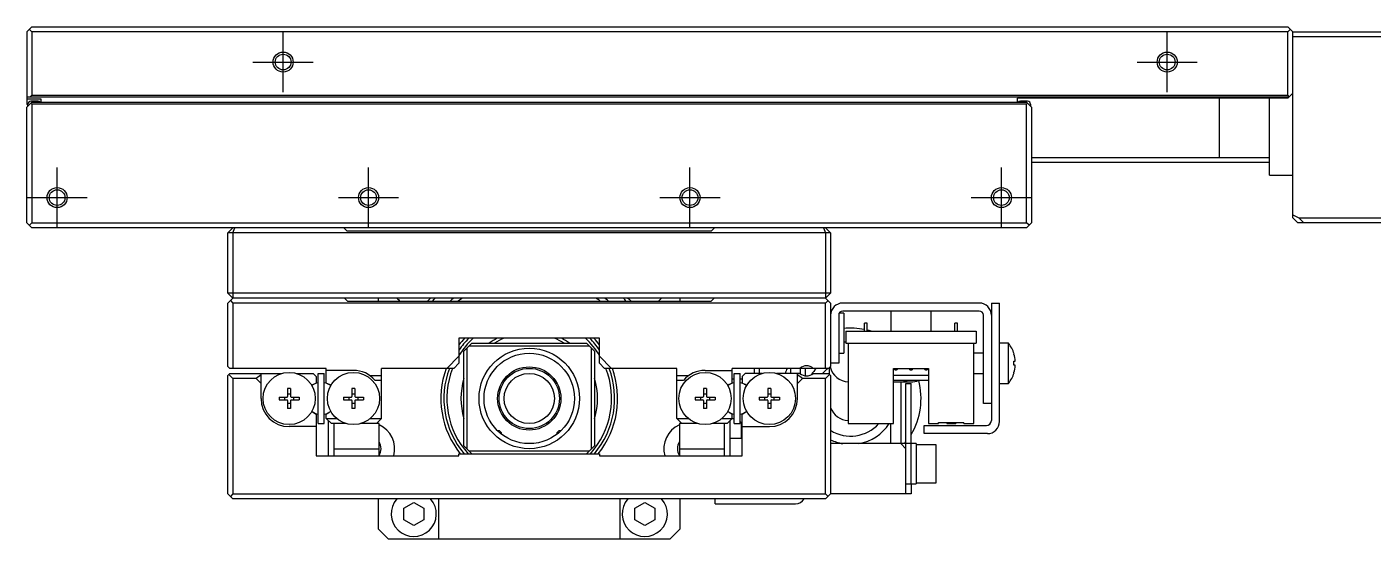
# Model space of a CAD drawing. Extents: x -2 to 850, y -8 to 499.
# Drawn here: x 135.1 to 269.1, y 444.2 to 495.2 of the extents above; entities that cross this region are included whole.
import ezdxf

# ---------------------------------------------------------------- set-up
doc = ezdxf.new("R2010")
doc.units = 0
doc.header["$LTSCALE"] = 0.5
doc.linetypes.add('CENTER', pattern=[50.8, 31.75, -6.35, 6.35, -6.35])
for name, color, linetype in [('MSM_CENTER', 1, 'CENTER'), ('MSM_CONTINUOUS', 7, 'CONTINUOUS'), ('MSM_NARROW', 5, 'CONTINUOUS')]:
    doc.layers.add(name, color=color, linetype=linetype)

msp = doc.modelspace()

# ---------------------------------------------------------------- linework, layer by layer
at = {"layer": 'MSM_CENTER'}
for p, q in [((160.65, 488.7), (160.65, 494.7)), ((248.65, 488.7), (248.65, 494.7)), ((157.65, 491.7), (163.65, 491.7)), ((245.65, 491.7), (251.65, 491.7)), ((138.15, 475.2), (138.15, 481.2)), ((169.15, 475.2), (169.15, 481.2)), ((201.15, 475.2), (201.15, 481.2)), ((232.15, 475.2), (232.15, 481.2)), ((135.15, 478.2), (141.15, 478.2)), ((166.15, 478.2), (172.15, 478.2)), ((198.15, 478.2), (204.15, 478.2)), ((229.15, 478.2), (235.15, 478.2))]:
    msp.add_line(p, q, dxfattribs=at)
at = {"layer": 'MSM_CONTINUOUS'}
for p, q in [((135.15, 494.7), (135.65, 495.2)), ((135.15, 494.7), (135.15, 487.5)), ((135.4, 494.95), (135.65, 494.7)), ((135.65, 495.2), (260.65, 495.2)), ((260.65, 494.7), (135.65, 494.7)), ((135.65, 494.7), (135.65, 488.4)), ((261.15, 494.7), (260.65, 495.2)), ((260.65, 494.7), (260.9, 494.95)), ((260.65, 488.4), (260.65, 494.7)), ((261.15, 494.7), (274.65, 494.7)), ((261.15, 476.2), (261.15, 494.7)), ((274.65, 494.2), (261.15, 494.2)), ((260.75, 488.2), (135.15, 488.2)), ((136.55, 488), (135.15, 488)), ((135.65, 488.4), (135.45, 488.2)), ((136.25, 487.8), (135.55, 487.8)), ((135.65, 488.4), (260.65, 488.4)), ((136.55, 487.7), (136.55, 488)), ((260.65, 488.1), (233.75, 488.1)), ((233.75, 487.7), (233.75, 488.1)), ((234.75, 487.8), (234.05, 487.8)), ((253.85, 482.2), (253.85, 488.1)), ((258.85, 480.45), (258.85, 488.1)), ((260.8, 488.25), (260.65, 488.4)), ((260.65, 488.1), (260.75, 488.2)), ((260.75, 488.2), (260.8, 488.25)), ((260.8, 488.25), (261.15, 488.6)), ((135.15, 487.2), (135.55, 487.6)), ((135.25, 487.4), (135.15, 487.5)), ((135.15, 475.7), (135.15, 487.2)), ((135.25, 487.3), (135.25, 487.5)), ((135.55, 487.6), (135.65, 487.7)), ((135.55, 487.6), (135.65, 487.5)), ((135.65, 487.7), (234.65, 487.7)), ((135.65, 487.5), (135.65, 475.7)), ((234.65, 487.5), (135.65, 487.5)), ((234.65, 487.7), (235.15, 487.2)), ((234.65, 487.5), (234.75, 487.6)), ((234.65, 475.7), (234.65, 487.5)), ((235.05, 487.5), (235.05, 487.3)), ((235.15, 487.2), (235.15, 475.7)), ((235.15, 482.2), (258.85, 482.2)), ((258.85, 481.7), (235.15, 481.7)), ((258.85, 480.45), (261.15, 480.45)), ((261.15, 476.5), (261.76, 476.2)), ((261.65, 475.7), (261.15, 476.2)), ((261.76, 476.2), (274.65, 476.2)), ((261.76, 476.2), (262.26, 475.7)), ((135.65, 475.2), (135.15, 475.7)), ((135.65, 475.7), (135.4, 475.45)), ((135.65, 475.7), (234.65, 475.7)), ((234.65, 475.2), (135.65, 475.2)), ((155.15, 474.7), (155.65, 475.2)), ((155.15, 468.7), (155.15, 474.7)), ((215.15, 474.7), (155.15, 474.7)), ((155.65, 474.7), (155.85, 475.2)), ((155.65, 474.7), (155.65, 468.2)), ((167, 474.9), (166.7, 475.2)), ((167, 474.9), (203.3, 474.9)), ((203.6, 475.2), (203.3, 474.9)), ((214.44, 475.2), (214.65, 474.7)), ((214.65, 475.2), (215.15, 474.7)), ((214.65, 474.7), (214.65, 468.2)), ((215.15, 474.7), (215.15, 468.7)), ((234.9, 475.45), (234.65, 475.7)), ((234.65, 475.2), (235.15, 475.7)), ((274.65, 475.7), (261.65, 475.7)), ((215.15, 468.7), (155.15, 468.7)), ((155.15, 468.7), (155.65, 468.2)), ((155.15, 467.7), (155.65, 468.2)), ((155.15, 461.4), (155.15, 467.7)), ((155.4, 467.95), (155.65, 467.7)), ((214.65, 468.2), (155.65, 468.2)), ((155.65, 467.7), (155.65, 461.2)), ((214.65, 467.7), (155.65, 467.7)), ((167.05, 467.9), (166.75, 468.2)), ((167.05, 467.9), (203.25, 467.9)), ((170.15, 467.9), (170.15, 468.2)), ((200.15, 468.2), (200.15, 467.9)), ((203.55, 468.2), (203.25, 467.9)), ((215.15, 468.7), (214.65, 468.2)), ((214.65, 468.2), (215.15, 467.7)), ((214.65, 467.7), (214.9, 467.95)), ((214.65, 461.2), (214.65, 467.7)), ((215.15, 467.7), (215.15, 461.4)), ((229.95, 467.7), (216.35, 467.7)), ((231.15, 467.7), (231.95, 467.7)), ((231.15, 467.7), (231.15, 456)), ((231.95, 455.9), (231.95, 467.7)), ((215.95, 466.5), (215.95, 461.7)), ((216.45, 466.7), (216, 466.7)), ((229.95, 466.9), (216.35, 466.9)), ((216.45, 466.7), (216.45, 462.7)), ((221.15, 466.9), (221.15, 464.9)), ((225.15, 464.9), (225.15, 466.9)), ((230.35, 457.7), (230.35, 466.5)), ((218.52, 464.9), (218.52, 465.7)), ((218.77, 465.7), (218.52, 465.7)), ((218.77, 464.9), (218.77, 465.7)), ((227.52, 464.9), (227.52, 465.7)), ((227.77, 465.7), (227.52, 465.7)), ((227.77, 464.9), (227.77, 465.7)), ((178.15, 464.2), (178.15, 461.7)), ((192.15, 464.2), (178.15, 464.2)), ((178.65, 462.9), (179.45, 463.7)), ((179.45, 463.7), (190.85, 463.7)), ((190.85, 463.7), (191.65, 462.9)), ((192.15, 461.7), (192.15, 464.2)), ((216.65, 464.9), (216.65, 463.7)), ((216.65, 464.9), (229.65, 464.9)), ((216.65, 463.7), (229.65, 463.7)), ((216.9, 463.7), (216.9, 455.7)), ((229.4, 455.7), (229.4, 463.7)), ((229.65, 464.9), (229.65, 463.7)), ((232.84, 463.7), (231.95, 463.7)), ((232.84, 459.7), (232.84, 463.7)), ((176.94, 461.2), (178.15, 462.41)), ((178.65, 453.5), (178.65, 462.9)), ((178.95, 463.2), (178.95, 453.2)), ((191.15, 463.4), (179.15, 463.4)), ((191.35, 453.2), (191.35, 463.2)), ((191.65, 462.9), (191.65, 453.5)), ((192.15, 462.41), (193.35, 461.2)), ((215.95, 462.7), (216.45, 462.7)), ((230.35, 462.7), (229.4, 462.7)), ((233.4, 462.63), (233.4, 462.65)), ((155.35, 461.2), (155.15, 461.4)), ((164.95, 461.2), (155.35, 461.2)), ((164.95, 459.74), (164.95, 461.2)), ((167.65, 461), (164.95, 461)), ((177.65, 461.2), (170.45, 461.2)), ((170.45, 456.2), (170.45, 461.2)), ((178.15, 461.7), (177.65, 461.2)), ((192.65, 461.2), (192.15, 461.7)), ((199.85, 461.2), (192.65, 461.2)), ((199.85, 456.2), (199.85, 461.2)), ((202.65, 461), (205.35, 461)), ((214.95, 461.2), (205.35, 461.2)), ((205.35, 459.74), (205.35, 461.2)), ((207.55, 461.2), (207.55, 460.7)), ((208.05, 461.2), (208.05, 460.7)), ((211.15, 461.2), (211.15, 460.7)), ((212.15, 460.65), (212.15, 461.2)), ((212.65, 460.45), (212.65, 461.2)), ((215.15, 461.4), (214.95, 461.2)), ((215.02, 461.27), (215.02, 460.63)), ((215.95, 461.7), (215.15, 461.7)), ((221.4, 461.2), (224.9, 461.2)), ((221.4, 455.7), (221.4, 461.2)), ((224.9, 461.2), (224.9, 455.7)), ((233.4, 461.9), (233.53, 461.9)), ((233.4, 461.5), (233.4, 461.9)), ((233.53, 461.5), (233.4, 461.5)), ((155.15, 460.5), (155.35, 460.7)), ((155.15, 448.7), (155.15, 460.5)), ((155.25, 460.6), (155.65, 460.2)), ((155.35, 460.7), (160.53, 460.7)), ((155.65, 460.2), (155.65, 448.7)), ((157.95, 460.2), (155.65, 460.2)), ((158.45, 460.55), (157.95, 460.2)), ((157.95, 460.2), (158.45, 459.7)), ((158.45, 458.2), (158.45, 460.7)), ((161.96, 460.7), (163.65, 460.7)), ((163.95, 460.4), (163.65, 460.7)), ((163.95, 459.74), (163.81, 459.66)), ((163.95, 460.4), (163.95, 459.74)), ((164.15, 460.7), (164.75, 460.7)), ((164.15, 455.7), (164.15, 460.7)), ((164.75, 455.7), (164.75, 460.7)), ((165.32, 459.53), (164.95, 459.74)), ((165.15, 459.62), (165.15, 459.63)), ((169.24, 460.5), (170.45, 460.5)), ((170.45, 460), (169.79, 460)), ((199.85, 460.5), (201.05, 460.5)), ((200.5, 460), (199.85, 460)), ((205.35, 459.74), (204.97, 459.53)), ((205.15, 459.62), (205.15, 459.63)), ((205.15, 459.62), (205.15, 459.62)), ((205.55, 460.12), (205.35, 460.12)), ((205.55, 460.7), (206.15, 460.7)), ((205.55, 455.7), (205.55, 460.7)), ((206.15, 455.7), (206.15, 460.7)), ((206.35, 460.12), (206.15, 460.12)), ((206.65, 460.7), (206.35, 460.4)), ((206.35, 460.4), (206.35, 459.74)), ((206.48, 459.66), (206.35, 459.74)), ((206.55, 459.62), (206.56, 459.62)), ((208.33, 460.7), (206.65, 460.7)), ((212.08, 460.7), (209.76, 460.7)), ((211.85, 458.2), (211.85, 460.7)), ((212.35, 460.2), (211.85, 460.55)), ((211.85, 459.7), (212.35, 460.2)), ((214.65, 460.2), (212.35, 460.2)), ((213.41, 460.7), (214.95, 460.7)), ((214.65, 460.2), (215.05, 460.6)), ((214.65, 448.7), (214.65, 460.2)), ((215.15, 460.5), (214.95, 460.7)), ((215.15, 460.5), (215.15, 448.7)), ((224.9, 460.5), (221.4, 460.5)), ((224.9, 460), (221.4, 460)), ((221.4, 459.85), (223.15, 459.85)), ((222.15, 459.85), (222.15, 453.7)), ((222.65, 459.7), (223.15, 459.7)), ((222.65, 448.7), (222.65, 459.7)), ((223.15, 449.7), (223.15, 459.7)), ((229.4, 460.7), (230.35, 460.7)), ((231.95, 459.7), (232.84, 459.7)), ((233.4, 460.75), (233.4, 460.77)), ((160.25, 458.34), (161.04, 458.34)), ((160.25, 458.34), (160.25, 458.05)), ((160.78, 458.34), (160.78, 458.05)), ((161.39, 459.2), (161.1, 459.2)), ((161.1, 459.2), (161.1, 458.4)), ((161.1, 458.67), (161.39, 458.67)), ((161.39, 459.2), (161.39, 458.4)), ((161.45, 458.34), (162.25, 458.34)), ((161.72, 458.05), (161.72, 458.34)), ((162.25, 458.34), (162.25, 458.05)), ((166.65, 458.34), (167.44, 458.34)), ((166.65, 458.34), (166.65, 458.05)), ((167.18, 458.34), (167.18, 458.05)), ((167.79, 459.2), (167.5, 459.2)), ((167.5, 459.2), (167.5, 458.4)), ((167.5, 458.67), (167.79, 458.67)), ((167.79, 459.2), (167.79, 458.4)), ((167.85, 458.34), (168.65, 458.34)), ((168.12, 458.05), (168.12, 458.34)), ((168.65, 458.34), (168.65, 458.05)), ((201.65, 458.34), (202.44, 458.34)), ((201.65, 458.34), (201.65, 458.05)), ((202.18, 458.34), (202.18, 458.05)), ((202.79, 459.2), (202.5, 459.2)), ((202.5, 459.2), (202.5, 458.4)), ((202.5, 458.67), (202.79, 458.67)), ((202.79, 459.2), (202.79, 458.4)), ((202.85, 458.34), (203.65, 458.34)), ((203.12, 458.05), (203.12, 458.34)), ((203.65, 458.34), (203.65, 458.05)), ((208.05, 458.34), (208.84, 458.34)), ((208.05, 458.34), (208.05, 458.05)), ((208.58, 458.34), (208.58, 458.05)), ((209.19, 459.2), (208.9, 459.2)), ((208.9, 459.2), (208.9, 458.4)), ((208.9, 458.67), (209.19, 458.67)), ((209.19, 459.2), (209.19, 458.4)), ((209.25, 458.34), (210.05, 458.34)), ((209.52, 458.05), (209.52, 458.34)), ((210.05, 458.34), (210.05, 458.05)), ((160.25, 458.05), (161.04, 458.05)), ((161.1, 457.99), (161.1, 457.2)), ((161.1, 457.73), (161.39, 457.73)), ((161.39, 457.2), (161.1, 457.2)), ((161.39, 457.99), (161.39, 457.2)), ((161.45, 458.05), (162.25, 458.05)), ((166.65, 458.05), (167.44, 458.05)), ((167.5, 457.99), (167.5, 457.2)), ((167.5, 457.73), (167.79, 457.73)), ((167.79, 457.2), (167.5, 457.2)), ((167.79, 457.99), (167.79, 457.2)), ((167.85, 458.05), (168.65, 458.05)), ((201.65, 458.05), (202.44, 458.05)), ((202.5, 457.99), (202.5, 457.2)), ((202.5, 457.73), (202.79, 457.73)), ((202.79, 457.2), (202.5, 457.2)), ((202.79, 457.99), (202.79, 457.2)), ((202.85, 458.05), (203.65, 458.05)), ((208.05, 458.05), (208.84, 458.05)), ((208.9, 457.99), (208.9, 457.2)), ((208.9, 457.73), (209.19, 457.73)), ((209.19, 457.2), (208.9, 457.2)), ((209.19, 457.99), (209.19, 457.2)), ((209.25, 458.05), (210.05, 458.05)), ((231.15, 457.7), (230.35, 457.7)), ((163.57, 456.87), (163.95, 456.65)), ((163.95, 456.65), (163.95, 452.5)), ((164.15, 455.7), (164.75, 455.7)), ((164.95, 456.65), (165.08, 456.73)), ((164.95, 456.2), (164.95, 456.65)), ((164.95, 456.2), (165.98, 456.2)), ((164.95, 456.2), (165.45, 455.7)), ((165.15, 456.76), (165.15, 456.77)), ((165.15, 452.5), (165.15, 456)), ((166.93, 455.7), (165.45, 455.7)), ((165.7, 455.7), (165.7, 452.5)), ((170.2, 455.7), (168.36, 455.7)), ((169.31, 456.2), (170.45, 456.2)), ((169.95, 455.7), (170.45, 456.2)), ((170.2, 452.5), (170.2, 455.7)), ((199.85, 456.2), (200.98, 456.2)), ((199.85, 456.2), (200.35, 455.7)), ((201.93, 455.7), (200.1, 455.7)), ((200.1, 455.7), (200.1, 452.5)), ((204.85, 455.7), (203.36, 455.7)), ((204.31, 456.2), (205.35, 456.2)), ((204.6, 452.5), (204.6, 455.7)), ((204.85, 455.7), (205.35, 456.2)), ((205.15, 456.76), (205.15, 456.77)), ((205.15, 452.5), (205.15, 456)), ((205.21, 456.73), (205.35, 456.65)), ((205.34, 456.2), (205.55, 456.2)), ((205.35, 456.2), (205.35, 456.65)), ((205.55, 455.7), (206.15, 455.7)), ((206.15, 455.9), (206.2, 455.85)), ((206.23, 455.77), (206.23, 454.2)), ((206.35, 456.65), (206.72, 456.87)), ((206.35, 452.5), (206.35, 456.65)), ((216.9, 455.7), (221.4, 455.7)), ((221.15, 453.7), (221.15, 455.7)), ((224.9, 455.7), (225.9, 455.7)), ((225.9, 455.8), (228.4, 455.8)), ((225.9, 455.7), (225.9, 455.8)), ((226.7, 455.8), (226.7, 455.7)), ((226.7, 455.7), (227.6, 455.7)), ((227.07, 455.8), (227.07, 455.7)), ((227.22, 455.8), (227.22, 455.7)), ((227.6, 455.8), (227.6, 455.7)), ((228.4, 455.7), (228.4, 455.8)), ((228.4, 455.7), (229.4, 455.7)), ((163.95, 455.4), (161.25, 455.4)), ((181.98, 455), (182.17, 455)), ((182.4, 454.77), (182.17, 455)), ((182.4, 454.77), (182.23, 454.77)), ((182.4, 454.64), (182.4, 454.77)), ((182.4, 454.64), (182.4, 454.64)), ((188.12, 455), (187.9, 454.77)), ((188.06, 454.77), (187.9, 454.77)), ((187.9, 454.77), (187.9, 454.64)), ((187.9, 454.64), (187.9, 454.64)), ((188.12, 455), (188.31, 455)), ((206.35, 455.4), (209.05, 455.4)), ((224.45, 454.7), (224.45, 455.5)), ((224.45, 455.5), (230.65, 455.5)), ((230.75, 454.7), (224.45, 454.7)), ((165.7, 453.2), (170.2, 453.2)), ((178.95, 453.2), (178.65, 453.5)), ((178.95, 453.2), (179.15, 453)), ((179.15, 453), (191.15, 453)), ((179.45, 452.7), (179.15, 453)), ((191.15, 453), (190.85, 452.7)), ((191.15, 453), (191.35, 453.2)), ((191.65, 453.5), (191.35, 453.2)), ((200.1, 453.2), (204.6, 453.2)), ((206.35, 454.2), (205.15, 454.2)), ((223.65, 453.7), (215.15, 453.7)), ((222.15, 453.7), (222.65, 453.2)), ((223.65, 453.7), (223.65, 449.7)), ((225.65, 453.6), (223.65, 453.6)), ((225.65, 449.8), (225.65, 453.6)), ((163.95, 452.5), (178.15, 452.5)), ((178.15, 452.5), (178.15, 452.7)), ((178.15, 452.7), (192.15, 452.7)), ((192.15, 452.7), (192.15, 452.5)), ((192.15, 452.5), (206.35, 452.5)), ((222.65, 449.7), (223.65, 449.7)), ((223.15, 449.7), (223.15, 448.7)), ((223.65, 449.8), (225.65, 449.8)), ((155.65, 448.2), (155.15, 448.7)), ((155.65, 448.7), (155.4, 448.45)), ((155.65, 448.7), (214.65, 448.7)), ((214.65, 448.2), (155.65, 448.2)), ((170.15, 445.2), (170.15, 448.2)), ((172.65, 447.28), (173.65, 447.85)), ((173.65, 447.85), (174.65, 447.28)), ((176.15, 444.2), (176.15, 448.2)), ((194.15, 448.2), (194.15, 444.2)), ((195.65, 447.28), (196.65, 447.85)), ((196.65, 447.85), (197.65, 447.28)), ((200.15, 448.2), (200.15, 445.2)), ((203.65, 447.7), (203.65, 448.2)), ((203.65, 447.7), (211.65, 447.7)), ((214.9, 448.45), (214.65, 448.7)), ((215.15, 448.7), (214.65, 448.2)), ((223.15, 448.7), (215.15, 448.7)), ((172.65, 446.12), (172.65, 447.28)), ((174.65, 447.28), (174.65, 446.12)), ((195.65, 446.12), (195.65, 447.28)), ((197.65, 447.28), (197.65, 446.12)), ((170.15, 445.2), (171.15, 444.2)), ((173.65, 445.54), (172.65, 446.12)), ((174.65, 446.12), (173.65, 445.54)), ((196.65, 445.54), (195.65, 446.12)), ((197.65, 446.12), (196.65, 445.54)), ((199.15, 444.2), (200.15, 445.2)), ((176.15, 444.2), (171.15, 444.2)), ((194.15, 444.2), (176.15, 444.2)), ((199.15, 444.2), (194.15, 444.2))]:
    msp.add_line(p, q, dxfattribs=at)
for centre, radius in [((160.65, 491.7), 0.783), ((248.65, 491.7), 0.783), ((138.15, 478.2), 0.783), ((169.15, 478.2), 0.783), ((201.15, 478.2), 0.783), ((232.15, 478.2), 0.783), ((185.15, 458.2), 5), ((185.15, 458.2), 4.5), ((185.15, 458.2), 3.15), ((185.15, 458.2), 3), ((161.25, 458.2), 2.6), ((167.65, 458.2), 2.6), ((202.65, 458.2), 2.6), ((209.05, 458.2), 2.6)]:
    msp.add_circle(centre, radius, dxfattribs=at)
for centre, radius, start, end in [((135.55, 487.5), 0.3, 90, 180), ((136.25, 487.5), 0.3, 41.8103, 90), ((234.05, 487.5), 0.3, 90, 138.1897), ((234.75, 487.5), 0.3, 0, 90), ((173.65, 469.7), 2.25, 221.8103, 233.1301), ((173.65, 469.7), 2.25, 306.8699, 318.1897), ((173.65, 469.7), 2.6, 316.1869, 324.7656), ((185.15, 458.2), 12.5, 126.8699, 129.1042), ((185.15, 458.2), 12, 123.5573, 126.0666), ((185.15, 458.2), 12, 53.9334, 56.4427), ((185.15, 458.2), 12.5, 50.8958, 53.1301), ((196.65, 469.7), 2.6, 215.2344, 223.8131), ((196.65, 469.7), 2.25, 221.8103, 233.1301), ((196.65, 469.7), 2.25, 306.8699, 318.1897), ((216.35, 466.5), 1.2, 90, 180), ((229.95, 466.5), 1.2, 0, 90), ((216.35, 466.5), 0.4, 90, 180), ((229.95, 466.5), 0.4, 0, 90), ((217.15, 458.2), 7, 78.6718, 95.7392), ((217.15, 458.2), 7, 73.165, 76.5767), ((185.15, 458.2), 8.8, 137.0141, 142.6982), ((185.15, 458.2), 8.5, 135.0991, 145.4397), ((185.15, 458.2), 8.2, 132.9703, 148.6118), ((185.15, 458.2), 6.8, 118.0725, 126.0189), ((185.15, 458.2), 6.5, 112.6199, 122.2042), ((185.15, 458.2), 6.5, 57.7958, 67.3801), ((185.15, 458.2), 6.8, 53.9811, 61.9275), ((185.15, 458.2), 8.2, 31.3882, 47.0297), ((185.15, 458.2), 8.5, 34.5603, 44.9009), ((185.15, 458.2), 8.8, 37.3018, 42.9859), ((217.02, 461.85), 2, 100.7091, 106.608), ((230.35, 461.7), 3.2, 17.27, 38.6822), ((230.35, 461.7), 3.19, 3.5904, 16.9053), ((167.65, 458.2), 2.8, 40.0052, 90), ((185.15, 458.2), 8.8, 160.0677, 218.6822), ((185.15, 458.2), 8.5, 159.3327, 220.3202), ((185.15, 458.2), 8.2, 158.5399, 222.1236), ((185.15, 458.2), 8.2, 317.8764, 21.4601), ((185.15, 458.2), 8.5, 319.6798, 20.6673), ((185.15, 458.2), 8.8, 321.3178, 19.9323), ((202.65, 458.2), 2.8, 90, 139.9948), ((217.15, 458.2), 7, 154.6231, 159.0752), ((212.75, 460.45), 1, 48.5904, 131.4096), ((217.15, 458.2), 4.57, 138.9699, 148.5423), ((217.15, 458.2), 3.75, 126.8699, 138.1897), ((217.02, 461.85), 2, 194.826, 266.513), ((221.65, 461.3), 0.25, 203.5782, 336.4218), ((223.15, 461.3), 0.25, 203.5782, 336.4218), ((224.65, 461.3), 0.25, 203.5782, 336.4218), ((230.35, 461.7), 3.19, 343.0947, 356.4097), ((164.45, 458.2), 1.59, 100.8931, 126.1972), ((164.56, 458.08), 1.75, 115.4948, 127.006), ((164.45, 458.2), 1.59, 53.8028, 79.107), ((185.15, 458.2), 6.8, 162.9174, 197.0826), ((185.15, 458.2), 6.8, 342.9174, 17.0826), ((205.85, 458.2), 1.59, 100.8931, 126.1972), ((205.85, 458.2), 1.59, 53.8028, 79.1069), ((205.73, 458.08), 1.75, 52.994, 64.5052), ((212.75, 461.45), 1, 228.5904, 311.4096), ((223.15, 461.85), 2, 247.6684, 292.3316), ((217.15, 458.2), 7, 328.9973, 14.9006), ((230.35, 461.7), 3.2, 321.3178, 342.73), ((161.04, 458.4), 0.06, 270, 0), ((161.45, 458.4), 0.06, 180, 270), ((164.33, 458.08), 1.75, 52.994, 55.4948), ((167.44, 458.4), 0.06, 270, 0), ((167.85, 458.4), 0.06, 180, 270), ((202.44, 458.4), 0.06, 270, 0), ((202.85, 458.4), 0.06, 180, 270), ((205.96, 458.08), 1.75, 124.5052, 127.006), ((208.84, 458.4), 0.06, 270, 0), ((209.25, 458.4), 0.06, 180, 270), ((161.25, 458.2), 2.8, 180, 270), ((161.04, 457.99), 0.06, 0, 90), ((161.45, 457.99), 0.06, 90, 180), ((167.44, 457.99), 0.06, 0, 90), ((167.85, 457.99), 0.06, 90, 180), ((202.44, 457.99), 0.06, 0, 90), ((202.85, 457.99), 0.06, 90, 180), ((208.84, 457.99), 0.06, 0, 90), ((209.05, 458.2), 2.8, 270, 0), ((209.25, 457.99), 0.06, 90, 180), ((217.02, 457.99), 2, 200.6386, 266.513), ((164.56, 458.31), 1.75, 232.994, 235.4948), ((164.45, 458.2), 1.59, 233.8028, 259.1069), ((164.45, 458.2), 1.59, 280.8931, 306.1972), ((164.33, 458.31), 1.75, 295.4948, 307.006), ((205.96, 458.31), 1.75, 232.994, 244.5052), ((205.85, 458.2), 1.59, 233.8028, 259.1069), ((205.85, 458.2), 1.59, 280.8931, 306.1972), ((206.13, 455.77), 0.1, 0, 45), ((205.73, 458.31), 1.75, 304.5052, 307.006), ((217.15, 458.2), 3.75, 237.769, 318.1896), ((217.15, 458.2), 4.57, 280.0411, 326.8354), ((230.65, 456), 0.5, 270, 0), ((230.75, 455.9), 1.2, 270, 0), ((169.15, 453.2), 2.6, 344.3815, 66.1812), ((201.15, 453.2), 2.6, 113.8188, 195.6185), ((217.15, 458.2), 4.57, 244.0468, 259.9589), ((217.15, 458.2), 7, 319.9948, 321.7868), ((173.65, 446.7), 2.25, 138.1897, 41.8103), ((196.65, 446.7), 2.25, 138.1897, 41.8103), ((211.65, 448.7), 1, 270, 329.9999)]:
    msp.add_arc(centre, radius, start, end, dxfattribs=at)
at = {"layer": 'MSM_NARROW'}
for p, q in [((182.4, 454.64), (182.4, 454.64)), ((187.9, 454.64), (187.9, 454.64))]:
    msp.add_line(p, q, dxfattribs=at)
for centre, radius in [((160.65, 491.7), 1), ((248.65, 491.7), 1), ((138.15, 478.2), 1), ((169.15, 478.2), 1), ((201.15, 478.2), 1), ((232.15, 478.2), 1), ((185.15, 458.2), 2.5)]:
    msp.add_circle(centre, radius, dxfattribs=at)
for centre, start, end in [((169.15, 453.2), 327.1401, 32.8599), ((201.15, 453.2), 147.1401, 212.8599)]:
    msp.add_arc(centre, 1.25, start, end, dxfattribs=at)

doc.saveas('drawing.dxf')
